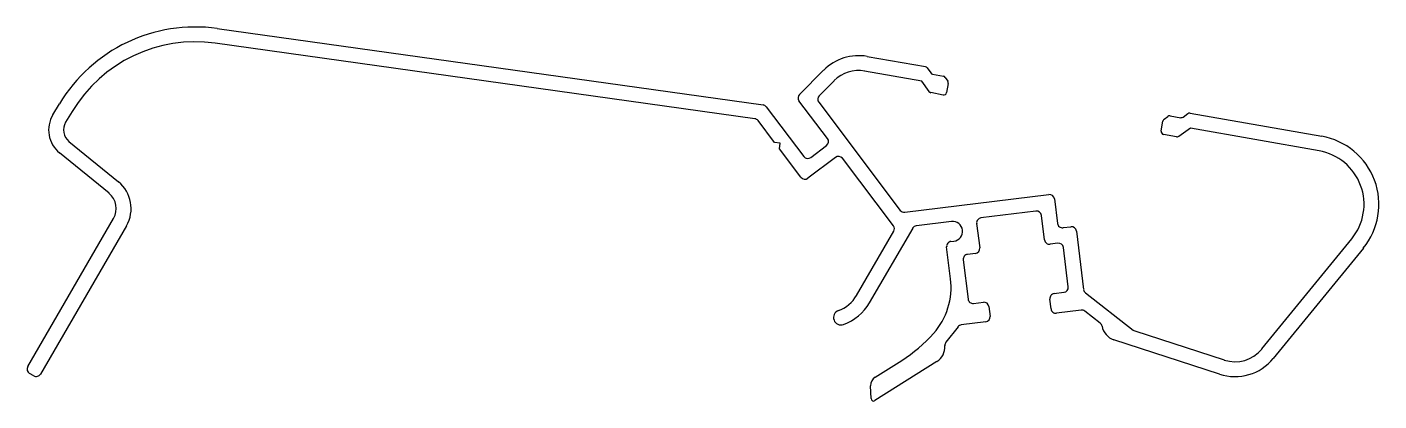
# Model space of a CAD drawing. Extents: x 1959 to 2096, y 1975 to 2013.
import ezdxf

# ---------------------------------------------------------------- set-up
doc = ezdxf.new("R2010")
doc.units = 0
doc.layers.get('0').update_dxf_attribs({"linetype": 'CONTINUOUS'})

msp = doc.modelspace()

# ---------------------------------------------------------------- linework, layer by layer
for p, q in [((1978.47, 2012.65), (2033.59, 2004.93)), ((2032.76, 2003.53), (1978.27, 2011.16)), ((2044.11, 2009.82), (2049.99, 2008.79)), ((2037.27, 2005.99), (2039.71, 2008.43)), ((2049.61, 2007.33), (2043.85, 2008.34)), ((2050.18, 2008.66), (2050.52, 2008.17)), ((2040.77, 2007.37), (2039.25, 2005.85)), ((2050.35, 2006.28), (2049.61, 2007.33)), ((2050.71, 2008.04), (2051.8, 2007.83)), ((2051.99, 2007.7), (2052.25, 2007.32)), ((2052.3, 2007.1), (2052.12, 2006.16)), ((2051.77, 2005.92), (2050.54, 2006.16)), ((1961.88, 2003.93), (1962.54, 2005.03)), ((1963.82, 2004.26), (1963.16, 2003.16)), ((2033.92, 2004.74), (2037.71, 1999.71)), ((2040.1, 2001.52), (2037.22, 2005.33)), ((2039.21, 2005.19), (2047.45, 1994.26)), ((2076.72, 2004.09), (2090, 2001.75)), ((2034.76, 2001.12), (2033.09, 2003.34)), ((2073.79, 2002.27), (2073.97, 2003.3)), ((2074.09, 2003.49), (2074.46, 2003.75)), ((2074.69, 2003.81), (2075.78, 2003.63)), ((2076.01, 2003.69), (2076.49, 2004.04)), ((2075.34, 2001.69), (2074.04, 2001.92)), ((2076.74, 2002.56), (2075.57, 2001.74)), ((2089.74, 2000.28), (2076.74, 2002.56)), ((1967.55, 1995.99), (1962.55, 2000.07)), ((1963.5, 2001.23), (1968.49, 1997.15)), ((2035.32, 2001.04), (2034.76, 2001.12)), ((2035.24, 2000.48), (2035.32, 2001.04)), ((2037.41, 1997.61), (2035.24, 2000.48)), ((2038.41, 1999.61), (2040, 2000.82)), ((2040.91, 1999.62), (2038.11, 1997.51)), ((2046.76, 1992.7), (2041.61, 1999.52)), ((2047.91, 1994.07), (2062.46, 1995.86)), ((2063.02, 1995.42), (2063.32, 1992.94)), ((1959.34, 1978.46), (1968.01, 1993.44)), ((2052.62, 1993.13), (2049.07, 1992.7)), ((2061.15, 1994.19), (2055.59, 1993.5)), ((2062.02, 1991.27), (2061.71, 1993.75)), ((1969.31, 1992.68), (1960.63, 1977.71)), ((2043.02, 1985.66), (2046.79, 1992.15)), ((2048.7, 1992.45), (2044.32, 1984.9)), ((2055.16, 1992.94), (2055.47, 1990.46)), ((2063.88, 1992.51), (2064.67, 1992.6)), ((2065.23, 1992.17), (2065.96, 1986.24)), ((2052.53, 1987.32), (2052.13, 1990.56)), ((2052.56, 1991.11), (2052.86, 1991.15)), ((2063.37, 1990.93), (2062.57, 1990.83)), ((2064.41, 1986.53), (2063.92, 1990.5)), ((2083.95, 1980.24), (2093.04, 1991.38)), ((2094.21, 1990.43), (2085.11, 1979.29)), ((2053.8, 1989.25), (2054.29, 1985.28)), ((2055.03, 1989.91), (2054.24, 1989.81)), ((2054.85, 1984.84), (2055.84, 1984.97)), ((2062.67, 1984.3), (2062.55, 1985.29)), ((2062.99, 1985.85), (2063.98, 1985.97)), ((2066.15, 1985.91), (2070.97, 1982.15)), ((2056.4, 1984.53), (2056.52, 1983.54)), ((2065.7, 1984.17), (2063.23, 1983.86)), ((2067.64, 1982.84), (2066.07, 1984.06)), ((2053.28, 1982.49), (2052.05, 1980.92)), ((2056.08, 1982.98), (2053.61, 1982.68)), ((2079.69, 1977.7), (2069.01, 1981.17)), ((2071.12, 1982.06), (2080.15, 1979.13)), ((2051.14, 1978.96), (2044.89, 1975.02)), ((2044.92, 1977.4), (2047.59, 1979.09)), ((1959.95, 1977.52), (1959.52, 1977.77)), ((2044.5, 1975.22), (2044.45, 1976.52))]:
    msp.add_line(p, q)
for centre, radius, start, end in [((1976.26, 1996.8), 16, 82.0303, 149.0303), ((1976.26, 1996.8), 14.5, 82.0303, 149.0303), ((2043.25, 2004.9), 5, 80.0303, 135.0303), ((2043.25, 2004.9), 3.5, 80.0303, 135.0303), ((2049.93, 2008.49), 0.3, 34.1296, 80.0303), ((2050.77, 2008.33), 0.3, 214.1296, 259.1296), ((2051.74, 2007.54), 0.3, 34.2295, 79.1296), ((2052, 2007.15), 0.3, 349.3294, 34.2295), ((2037.62, 2005.63), 0.5, 135.0303, 217.0303), ((2039.61, 2005.49), 0.5, 135.0303, 217.0303), ((2050.59, 2006.45), 0.3, 215.0303, 259.3294), ((2051.83, 2006.22), 0.3, 259.3294, 349.3294), ((2033.52, 2004.43), 0.5, 37.0303, 82.0303), ((2076.66, 2003.79), 0.3, 80.0303, 125.9332), ((1964.45, 2002.39), 3, 149.0303, 230.7633), ((1964.45, 2002.39), 1.5, 149.0303, 230.7633), ((2032.69, 2003.03), 0.5, 37.0303, 82.0303), ((2074.27, 2003.24), 0.3, 125.8333, 170.0303), ((2074.64, 2003.51), 0.3, 80.9332, 125.8333), ((2075.83, 2003.93), 0.3, 260.9332, 305.9332), ((2039.7, 2001.22), 0.5, 307.0303, 37.0303), ((2074.09, 2002.22), 0.3, 170.0303, 260.0303), ((2075.39, 2001.99), 0.3, 260.0303, 305.0303), ((2088.78, 1994.86), 7, 320.7633, 80.0303), ((2088.78, 1994.86), 5.5, 320.7633, 80.0303), ((2038.11, 2000.01), 0.5, 217.0303, 307.0303), ((2041.21, 1999.22), 0.5, 37.0303, 127.0303), ((2037.81, 1997.91), 0.5, 217.0303, 307.0303), ((1966.28, 1994.44), 2, 329.9269, 50.7633), ((1966.28, 1994.44), 3.5, 329.9269, 50.7633), ((2062.52, 1995.36), 0.5, 7.0221, 97.0221), ((2047.85, 1994.56), 0.5, 217.0303, 277.0221), ((2052.74, 1992.14), 1, 277.0221, 97.0221), ((2055.66, 1993), 0.5, 97.0221, 187.0221), ((2061.21, 1993.69), 0.5, 7.0221, 97.0221), ((2046.36, 1992.4), 0.5, 329.9269, 37.0303), ((2049.13, 1992.2), 0.5, 97.0221, 149.9269), ((2063.82, 1993), 0.5, 187.0221, 277.0221), ((2064.73, 1992.11), 0.5, 7.0221, 97.0221), ((2052.63, 1990.62), 0.5, 97.0221, 187.0221), ((2054.97, 1990.4), 0.5, 277.0221, 7.0221), ((2062.51, 1991.33), 0.5, 187.0221, 277.0221), ((2063.43, 1990.44), 0.5, 7.0221, 97.0221), ((2054.3, 1989.31), 0.5, 97.0221, 187.0221), ((2045.58, 1986.47), 7, 318.4039, 7.0221), ((2063.92, 1986.47), 0.5, 277.0221, 7.0221), ((2040, 1987.41), 3.5, 290.0911, 329.9269), ((2054.79, 1985.34), 0.5, 187.0221, 277.0221), ((2055.9, 1984.47), 0.5, 7.0221, 97.0221), ((2063.05, 1985.35), 0.5, 97.0221, 187.0221), ((2066.46, 1986.3), 0.5, 187.0221, 232.0221), ((2041.46, 1983.42), 0.75, 110.0911, 290.0911), ((2040, 1987.41), 5, 290.0911, 329.9269), ((2063.17, 1984.36), 0.5, 187.0221, 277.0221), ((2065.77, 1983.67), 0.5, 52.0221, 97.0221), ((2053.67, 1982.18), 0.5, 97.0221, 142.0221), ((2056.02, 1983.48), 0.5, 277.0221, 7.0221), ((2067.33, 1982.45), 0.5, 10.0464, 52.0221), ((2069.55, 1982.84), 1.75, 190.0464, 251.9747), ((2039.6, 1991.78), 15, 302.2006, 318.4039), ((2052.45, 1980.61), 0.5, 142.0221, 184.4978), ((2071.28, 1982.54), 0.5, 232.0221, 251.9747), ((2050.2, 1980.44), 1.75, 302.2006, 4.4978), ((2081.24, 1982.45), 3.5, 251.9747, 320.7633), ((1959.77, 1978.21), 0.5, 149.9269, 239.9263), ((2081.24, 1982.45), 5, 251.9747, 320.7633), ((1960.2, 1977.96), 0.5, 239.9263, 329.9269), ((2045.45, 1976.56), 1, 122.2006, 182.2006), ((2044.75, 1975.23), 0.25, 182.2006, 302.2006)]:
    msp.add_arc(centre, radius, start, end)

doc.saveas('drawing.dxf')
